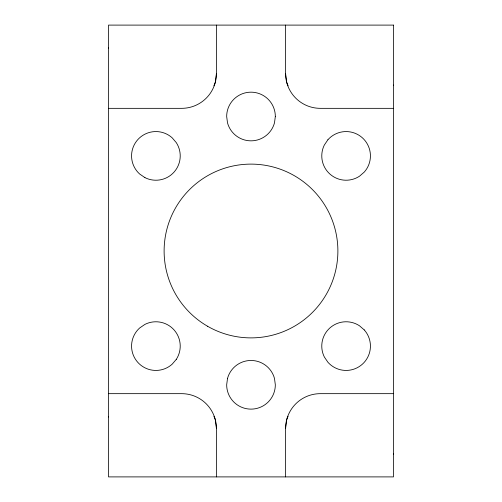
<?xml version="1.0" encoding="UTF-8"?>
<svg xmlns="http://www.w3.org/2000/svg" width="502" height="502" viewBox="0 0 502 502"><rect width="100%" height="100%" fill="white"/><g stroke="black" fill="none" stroke-linecap="round" stroke-linejoin="round"><path stroke-width="0.75" d="M216.418 25.1L216.418 73.581L215.239 82.579L213.902 85.792M285.582 476.9L285.582 428.419L286.761 419.421L288.06 416.296M108.507 108.338L181.668 108.338A34.751 34.751 0 0 0 216.418 73.581M393.493 108.338L320.332 108.338A34.751 34.751 0 0 1 285.582 73.581L285.582 25.1M108.507 393.662L181.668 393.662A34.751 34.751 0 0 1 216.418 428.419L216.418 476.9M393.493 393.662L320.332 393.662A34.751 34.751 0 0 0 285.582 428.419M288.098 85.792L286.761 82.579L285.582 73.581M213.94 416.296L215.239 419.421L216.418 428.419M393.399 85.051L393.493 85.704M393.399 453.789L393.493 454.442M108.507 47.602L108.601 48.255M108.507 416.34L108.601 416.993M227.5 378.508L226.672 384.802A24.328 24.328 0 0 0 251 409.13A24.328 24.328 0 0 0 275.328 384.802L274.5 378.508A24.328 24.328 0 0 0 227.5 378.508M275.328 116.502L274.5 122.802A24.328 24.328 0 0 1 227.5 122.802L226.672 116.502A24.328 24.328 0 0 1 251 92.173A24.328 24.328 0 0 1 275.328 116.502M327.9 139.757L324.342 145.022A24.328 24.328 0 0 0 359.514 176.196L364.308 172.035A24.328 24.328 0 0 0 362.243 137.692A24.328 24.328 0 0 0 327.9 139.757M176.29 359.369L172.161 364.195A24.328 24.328 0 0 1 137.805 362.369A24.328 24.328 0 0 1 139.631 328.013L144.871 324.417A24.328 24.328 0 0 1 176.29 359.369M393.493 25.1L108.507 25.1L108.507 476.9L393.493 476.9L393.493 25.1M144.927 177.614L139.681 174.031A24.328 24.328 0 0 1 137.755 139.681A24.328 24.328 0 0 1 172.111 137.755L176.252 142.574A24.328 24.328 0 0 1 144.927 177.614M364.257 329.908L359.451 325.76A24.328 24.328 0 0 0 324.374 357.047L327.95 362.3A24.328 24.328 0 0 0 362.3 364.257A24.328 24.328 0 0 0 364.257 329.908M207.558 326.244A86.884 86.884 0 0 0 337.884 251A86.884 86.884 0 0 0 207.558 175.756A86.884 86.884 0 0 0 207.558 326.244"/></g></svg>
